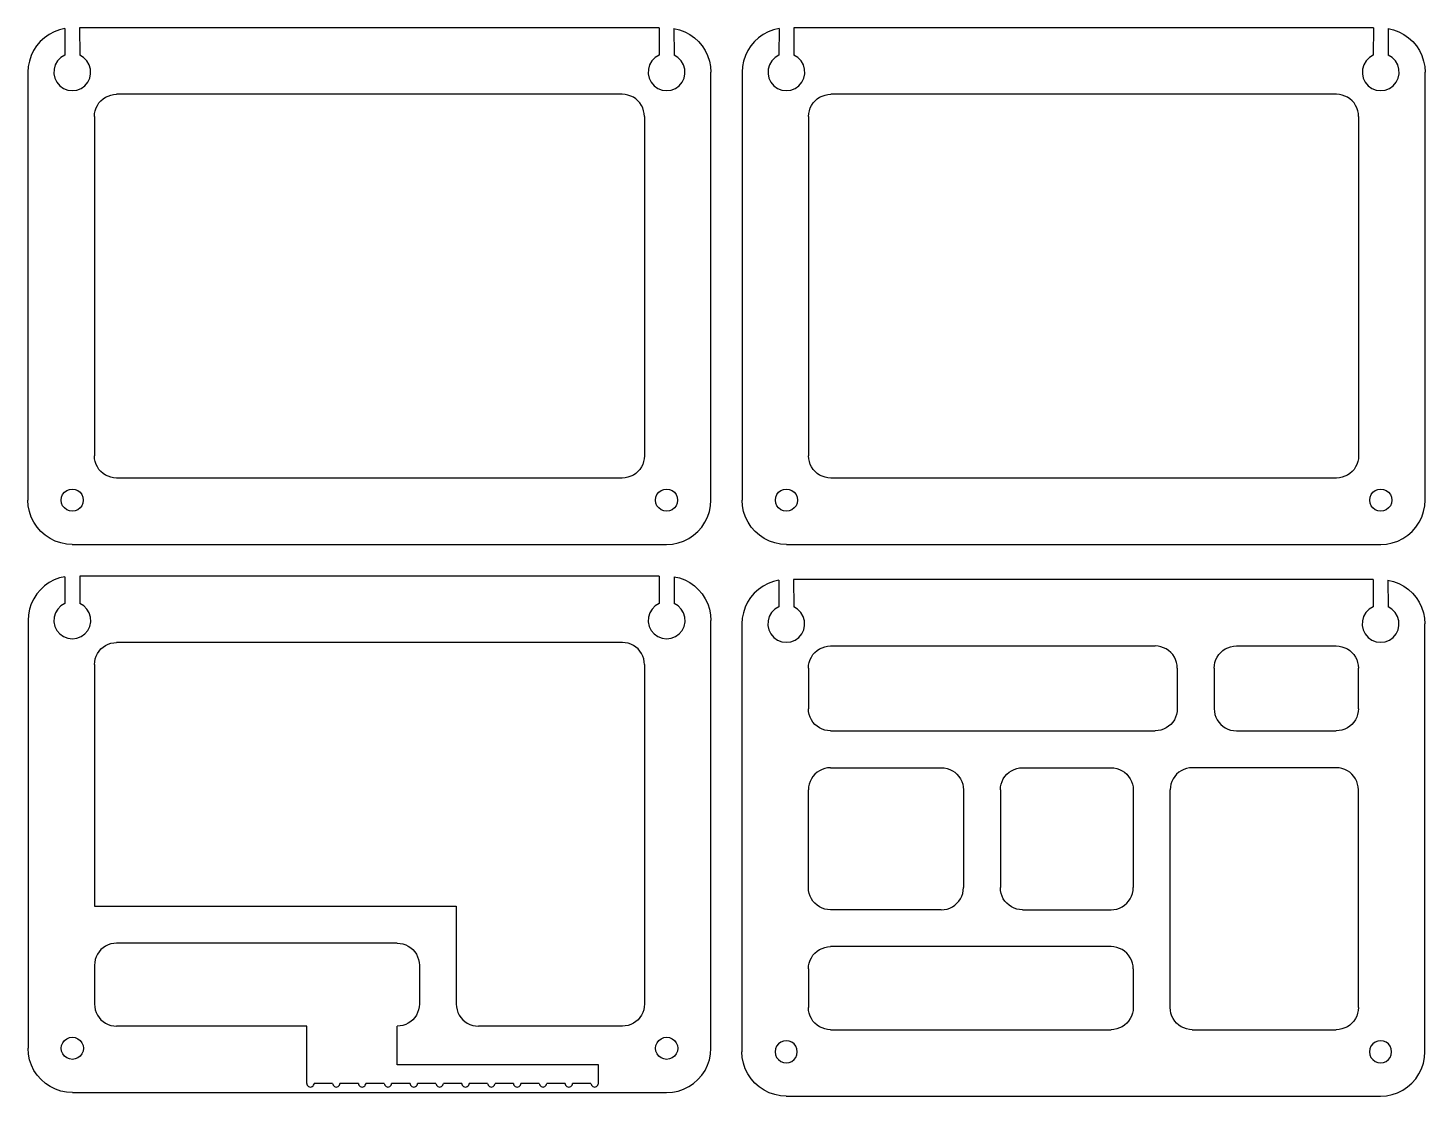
# Model space of a CAD drawing. Extents: x 5 to 385, y 3 to 589.
# Drawn here: x 5.5 to 384, y 299.7 to 589.2 of the extents above; entities that cross this region are included whole.
import ezdxf

# ---------------------------------------------------------------- set-up
doc = ezdxf.new("R2010")
doc.units = 0
doc.layers.add('Layer_1', color=7, linetype='CONTINUOUS')

msp = doc.modelspace()

# ---------------------------------------------------------------- linework, layer by layer
at = {"layer": 'Layer_1', "color": 7}
for points in [[(15.478411, 589.055865), (13.986187, 588.725398), (12.554183, 588.187908), (11.202162, 587.472623), (9.952112, 586.591163), (8.824352, 585.557857), (7.837191, 584.389483), (7.006664, 583.105032), (6.346291, 581.725367), (5.86676, 580.272908), (5.575904, 578.771249), (5.478431, 577.244791)], [(15.478411, 589.055865), (15.461742, 581.820022)], [(176.478426, 589.244791), (19.478435, 589.244791)], [(19.478435, 589.244791), (19.495103, 581.820022)], [(176.478426, 589.244791), (176.461757, 581.820022)], [(180.478423, 589.055865), (180.495092, 581.820022)], [(180.478423, 589.055865), (181.970646, 588.725398), (183.402677, 588.187908), (184.754672, 587.472623), (186.004722, 586.591163), (187.132482, 585.557857), (188.119642, 584.389483), (188.950169, 583.105032), (189.610543, 581.725367), (190.090074, 580.272908), (190.38093, 578.771249), (190.478429, 577.244791)], [(208.955011, 589.055865), (207.462787, 588.725398), (206.030783, 588.187908), (204.678762, 587.472623), (203.428712, 586.591163), (202.300952, 585.557857), (201.313791, 584.389483), (200.483264, 583.105032), (199.822891, 581.725367), (199.34336, 580.272908), (199.052504, 578.771249), (198.955031, 577.244791)], [(208.955011, 589.055865), (208.938342, 581.820022)], [(369.955026, 589.244791), (212.955035, 589.244791)], [(212.955035, 589.244791), (212.971703, 581.820022)], [(369.955026, 589.244791), (369.938357, 581.820022)], [(373.955023, 589.055865), (373.971692, 581.820022)], [(373.955023, 589.055865), (375.447246, 588.725398), (376.879277, 588.187908), (378.231272, 587.472623), (379.481322, 586.591163), (380.609082, 585.557857), (381.596242, 584.389483), (382.426769, 583.105032), (383.087143, 581.725367), (383.566674, 580.272908), (383.85753, 578.771249), (383.955029, 577.244791)], [(15.461663, 581.820022), (14.400869, 581.185443), (13.528194, 580.310018), (12.896924, 579.247251), (12.545663, 578.062092), (12.495895, 576.826985), (12.750663, 575.617411), (13.294381, 574.507301), (14.09382, 573.564503), (15.100136, 572.846641), (16.251788, 572.39759), (17.478423, 572.244794), (18.705058, 572.39759), (19.856709, 572.846641), (20.863026, 573.564503), (21.662464, 574.507301), (22.206183, 575.617411), (22.460924, 576.826985), (22.411182, 578.062092), (22.059921, 579.247251), (21.428652, 580.310018), (20.55595, 581.185443), (19.495183, 581.820022)], [(176.461677, 581.820022), (175.400883, 581.185443), (174.528182, 580.310018), (173.896912, 579.247251), (173.545678, 578.062092), (173.49591, 576.826985), (173.750677, 575.617411), (174.294396, 574.507301), (175.093835, 573.564503), (176.100124, 572.846641), (177.251776, 572.39759), (178.478411, 572.244794), (179.705046, 572.39759), (180.856724, 572.846641), (181.863014, 573.564503), (182.662452, 574.507301), (183.206171, 575.617411), (183.460938, 576.826985), (183.41117, 578.062092), (183.059909, 579.247251), (182.428667, 580.310018), (181.555965, 581.185443), (180.495171, 581.820022)], [(208.938263, 581.820022), (207.877469, 581.185443), (207.004794, 580.310018), (206.373524, 579.247251), (206.022263, 578.062092), (205.972495, 576.826985), (206.227263, 575.617411), (206.770981, 574.507301), (207.57042, 573.564503), (208.576736, 572.846641), (209.728388, 572.39759), (210.955023, 572.244794), (212.181658, 572.39759), (213.333309, 572.846641), (214.339626, 573.564503), (215.139064, 574.507301), (215.682783, 575.617411), (215.937524, 576.826985), (215.887782, 578.062092), (215.536521, 579.247251), (214.905252, 580.310018), (214.03255, 581.185443), (212.971783, 581.820022)], [(369.938277, 581.820022), (368.877484, 581.185443), (368.004782, 580.310018), (367.373512, 579.247251), (367.022278, 578.062092), (366.97251, 576.826985), (367.227277, 575.617411), (367.770996, 574.507301), (368.570435, 573.564503), (369.576724, 572.846641), (370.728376, 572.39759), (371.955011, 572.244794), (373.181646, 572.39759), (374.333324, 572.846641), (375.339614, 573.564503), (376.139052, 574.507301), (376.682771, 575.617411), (376.937538, 576.826985), (376.88777, 578.062092), (376.536509, 579.247251), (375.905267, 580.310018), (375.032565, 581.185443), (373.971771, 581.820022)], [(5.478431, 577.244791), (5.478431, 461.244782)], [(190.478429, 461.244782), (190.478429, 577.244791)], [(198.955031, 577.244791), (198.955031, 461.244782)], [(383.955029, 461.244782), (383.955029, 577.244791)], [(23.478432, 565.244792), (23.529761, 566.027951), (23.682875, 566.797705), (23.935156, 567.540894), (24.282262, 568.244791), (24.718296, 568.897362), (25.235768, 569.487433), (25.825842, 570.004913), (26.47841, 570.440944), (27.182334, 570.788069), (27.925496, 571.040347), (28.695274, 571.193461), (29.478415, 571.244793)], [(166.478419, 571.244793), (29.478415, 571.244793)], [(172.478428, 565.244792), (172.427099, 566.027951), (172.273985, 566.797705), (172.021705, 567.540894), (171.674571, 568.244791), (171.238538, 568.897362), (170.721066, 569.487433), (170.130992, 570.004913), (169.478424, 570.440944), (168.774526, 570.788069), (168.031338, 571.040347), (167.261586, 571.193461), (166.478419, 571.244793)], [(216.955032, 565.244792), (217.006361, 566.027951), (217.159475, 566.797705), (217.411756, 567.540894), (217.758862, 568.244791), (218.194896, 568.897362), (218.712368, 569.487433), (219.302442, 570.004913), (219.95501, 570.440944), (220.658934, 570.788069), (221.402096, 571.040347), (222.171874, 571.193461), (222.955015, 571.244793)], [(359.955019, 571.244793), (222.955015, 571.244793)], [(365.955028, 565.244792), (365.903699, 566.027951), (365.750585, 566.797705), (365.498305, 567.540894), (365.151171, 568.244791), (364.715138, 568.897362), (364.197666, 569.487433), (363.607592, 570.004913), (362.955024, 570.440944), (362.251126, 570.788069), (361.507938, 571.040347), (360.738186, 571.193461), (359.955019, 571.244793)], [(23.478432, 565.244792), (23.478432, 473.2448)], [(172.478428, 565.244792), (172.478428, 473.2448)], [(216.955032, 565.244792), (216.955032, 473.2448)], [(365.955028, 565.244792), (365.955028, 473.2448)], [(29.478415, 467.244791), (28.695274, 467.29612), (27.925496, 467.449234), (27.182334, 467.701514), (26.47841, 468.048648), (25.825842, 468.484681), (25.235768, 469.002153), (24.718296, 469.592227), (24.282262, 470.244795), (23.935156, 470.948693), (23.682875, 471.691881), (23.529761, 472.461633), (23.478432, 473.2448)], [(172.478428, 473.2448), (172.427099, 472.461633), (172.273985, 471.691881), (172.021705, 470.948693), (171.674571, 470.244795), (171.238538, 469.592227), (170.721066, 469.002153), (170.130992, 468.484681), (169.478424, 468.048648), (168.774526, 467.701514), (168.031338, 467.449234), (167.261586, 467.29612), (166.478419, 467.244791)], [(222.955015, 467.244791), (222.171874, 467.29612), (221.402096, 467.449234), (220.658934, 467.701514), (219.95501, 468.048648), (219.302442, 468.484681), (218.712368, 469.002153), (218.194896, 469.592227), (217.758862, 470.244795), (217.411756, 470.948693), (217.159475, 471.691881), (217.006361, 472.461633), (216.955032, 473.2448)], [(365.955028, 473.2448), (365.903699, 472.461633), (365.750585, 471.691881), (365.498305, 470.948693), (365.151171, 470.244795), (364.715138, 469.592227), (364.197666, 469.002153), (363.607592, 468.484681), (362.955024, 468.048648), (362.251126, 467.701514), (361.507938, 467.449234), (360.738186, 467.29612), (359.955019, 467.244791)], [(166.478419, 467.244791), (29.478415, 467.244791)], [(359.955019, 467.244791), (222.955015, 467.244791)], [(17.478423, 449.24479), (15.912116, 449.347448), (14.372585, 449.653677), (12.886209, 450.158237), (11.478414, 450.852477), (10.173277, 451.724544), (8.99313, 452.759515), (7.958185, 453.939662), (7.086119, 455.244799), (6.391879, 456.652594), (5.887318, 458.13897), (5.581089, 459.678475), (5.478431, 461.244782)], [(178.478411, 449.24479), (180.044744, 449.347448), (181.584249, 449.653677), (183.070625, 450.158237), (184.47842, 450.852477), (185.783557, 451.724544), (186.963704, 452.759515), (187.998648, 453.939662), (188.870715, 455.244799), (189.564982, 456.652594), (190.069542, 458.13897), (190.375771, 459.678475), (190.478429, 461.244782)], [(210.955023, 449.24479), (209.388716, 449.347448), (207.849185, 449.653677), (206.362809, 450.158237), (204.955014, 450.852477), (203.649877, 451.724544), (202.46973, 452.759515), (201.434785, 453.939662), (200.562719, 455.244799), (199.868479, 456.652594), (199.363918, 458.13897), (199.057689, 459.678475), (198.955031, 461.244782)], [(371.955011, 449.24479), (373.521344, 449.347448), (375.060849, 449.653677), (376.547225, 450.158237), (377.95502, 450.852477), (379.260157, 451.724544), (380.440304, 452.759515), (381.475248, 453.939662), (382.347315, 455.244799), (383.041582, 456.652594), (383.546142, 458.13897), (383.852371, 459.678475), (383.955029, 461.244782)], [(17.478423, 449.24479), (178.478411, 449.24479)], [(210.955023, 449.24479), (371.955011, 449.24479)], [(15.507835, 440.472545), (14.015611, 440.142078), (12.58358, 439.604588), (11.231586, 438.889303), (9.981536, 438.007843), (8.853776, 436.974537), (7.866615, 435.806163), (7.036088, 434.521712), (6.375715, 433.142047), (5.896184, 431.689588), (5.605327, 430.187929), (5.507828, 428.661471)], [(15.507835, 440.472545), (15.491166, 433.236702)], [(19.507832, 440.661471), (19.524501, 433.236702)], [(176.507849, 440.661471), (19.507832, 440.661471)], [(176.507849, 440.661471), (176.491181, 433.236702)], [(180.507847, 440.472545), (180.524515, 433.236702)], [(180.507847, 440.472545), (182.00007, 440.142078), (183.432101, 439.604588), (184.784095, 438.889303), (186.034146, 438.007843), (187.161906, 436.974537), (188.149066, 435.806163), (188.979593, 434.521712), (189.639967, 433.142047), (190.119498, 431.689588), (190.410354, 430.187929), (190.507827, 428.661471)], [(208.899873, 439.520515), (207.407649, 439.190048), (205.975645, 438.652558), (204.623624, 437.937273), (203.373574, 437.055813), (202.245814, 436.022507), (201.258653, 434.854133), (200.428126, 433.569682), (199.767753, 432.190017), (199.288222, 430.737558), (198.997365, 429.235899), (198.899893, 427.709441)], [(208.899873, 439.520515), (208.883204, 432.284672)], [(212.89987, 439.709441), (212.916539, 432.284672)], [(369.899887, 439.709441), (212.89987, 439.709441)], [(369.899887, 439.709441), (369.883219, 432.284672)], [(373.899885, 439.520515), (373.916553, 432.284672)], [(373.899885, 439.520515), (375.392108, 439.190048), (376.824139, 438.652558), (378.176133, 437.937273), (379.426184, 437.055813), (380.553944, 436.022507), (381.541104, 434.854133), (382.371631, 433.569682), (383.032005, 432.190017), (383.511536, 430.737558), (383.802392, 429.235899), (383.899891, 427.709441)], [(15.491087, 433.236702), (14.430293, 432.602123), (13.557591, 431.726698), (12.926348, 430.663931), (12.575087, 429.478772), (12.525319, 428.243665), (12.780086, 427.034091), (13.323805, 425.923981), (14.123244, 424.981183), (15.12956, 424.263321), (16.281212, 423.81427), (17.507847, 423.661474), (18.734481, 423.81427), (19.886133, 424.263321), (20.892423, 424.981183), (21.691888, 425.923981), (22.23558, 427.034091), (22.490348, 428.243665), (22.440579, 429.478772), (22.089345, 430.663931), (21.458076, 431.726698), (20.585374, 432.602123), (19.52458, 433.236702)], [(176.491101, 433.236702), (175.430307, 432.602123), (174.557606, 431.726698), (173.926336, 430.663931), (173.575102, 429.478772), (173.525334, 428.243665), (173.780101, 427.034091), (174.323793, 425.923981), (175.123232, 424.981183), (176.129548, 424.263321), (177.2812, 423.81427), (178.507835, 423.661474), (179.73447, 423.81427), (180.886121, 424.263321), (181.892438, 424.981183), (182.691876, 425.923981), (183.235595, 427.034091), (183.490362, 428.243665), (183.440594, 429.478772), (183.089333, 430.663931), (182.45809, 431.726698), (181.585389, 432.602123), (180.524595, 433.236702)], [(208.883125, 432.284672), (207.822331, 431.650093), (206.949629, 430.774668), (206.318386, 429.711901), (205.967125, 428.526742), (205.917357, 427.291635), (206.172125, 426.082061), (206.715843, 424.971951), (207.515282, 424.029153), (208.521598, 423.311291), (209.67325, 422.86224), (210.899885, 422.709444), (212.126519, 422.86224), (213.278171, 423.311291), (214.284488, 424.029153), (215.083926, 424.971951), (215.627645, 426.082061), (215.882386, 427.291635), (215.832618, 428.526742), (215.481383, 429.711901), (214.850114, 430.774668), (213.977412, 431.650093), (212.916618, 432.284672)], [(369.883139, 432.284672), (368.822345, 431.650093), (367.949644, 430.774668), (367.318374, 429.711901), (366.96714, 428.526742), (366.917372, 427.291635), (367.172139, 426.082061), (367.715858, 424.971951), (368.515296, 424.029153), (369.521586, 423.311291), (370.673238, 422.86224), (371.899873, 422.709444), (373.126508, 422.86224), (374.27816, 423.311291), (375.284476, 424.029153), (376.083914, 424.971951), (376.627633, 426.082061), (376.8824, 427.291635), (376.832632, 428.526742), (376.481371, 429.711901), (375.850128, 430.774668), (374.977427, 431.650093), (373.916633, 432.284672)], [(5.507828, 428.661471), (5.507828, 312.661462)], [(190.507827, 312.661462), (190.507827, 428.661471)], [(198.899893, 427.709441), (198.899893, 311.709432)], [(383.899891, 311.709432), (383.899891, 427.709441)], [(23.507829, 416.661472), (23.559185, 417.444631), (23.712273, 418.214385), (23.964553, 418.957574), (24.311686, 419.661471), (24.74772, 420.314042), (25.265192, 420.904113), (25.855265, 421.421593), (26.507834, 421.857624), (27.211731, 422.204749), (27.954919, 422.457027), (28.724672, 422.610141), (29.507838, 422.661473)], [(166.507843, 422.661473), (29.507838, 422.661473)], [(172.507852, 416.661472), (172.456497, 417.444631), (172.303382, 418.214385), (172.051128, 418.957574), (171.703995, 419.661471), (171.267962, 420.314042), (170.75049, 420.904113), (170.160416, 421.421593), (169.507848, 421.857624), (168.80395, 422.204749), (168.060762, 422.457027), (167.290983, 422.610141), (166.507843, 422.661473)], [(216.899894, 415.709442), (216.951223, 416.492601), (217.104337, 417.262355), (217.356591, 418.005544), (217.703724, 418.709441), (218.139758, 419.362012), (218.65723, 419.952083), (219.247304, 420.469563), (219.899872, 420.905594), (220.603769, 421.252719), (221.346957, 421.504997), (222.116736, 421.658111), (222.899876, 421.709443)], [(222.899876, 421.709443), (310.846185, 421.709443)], [(316.846167, 415.709442), (316.794838, 416.492601), (316.641724, 417.262355), (316.38947, 418.005544), (316.042337, 418.709441), (315.606303, 419.362012), (315.088831, 419.952083), (314.498758, 420.469563), (313.846189, 420.905594), (313.142292, 421.252719), (312.399104, 421.504997), (311.629325, 421.658111), (310.846185, 421.709443)], [(326.846174, 415.709442), (326.897503, 416.492601), (327.050617, 417.262355), (327.302897, 418.005544), (327.650031, 418.709441), (328.086064, 419.362012), (328.603536, 419.952083), (329.19361, 420.469563), (329.846178, 420.905594), (330.550076, 421.252719), (331.293264, 421.504997), (332.063016, 421.658111), (332.846183, 421.709443)], [(332.846183, 421.709443), (359.899881, 421.709443)], [(359.899881, 421.709443), (360.683048, 421.658111), (361.4528, 421.504997), (362.195988, 421.252719), (362.899886, 420.905594), (363.552454, 420.469563), (364.142528, 419.952083), (364.66, 419.362012), (365.096033, 418.709441), (365.443167, 418.005544), (365.695447, 417.262355), (365.848561, 416.492601), (365.89989, 415.709442)], [(23.507829, 416.661472), (23.507829, 351.161474), (121.507828, 351.161474), (121.507828, 324.66148)], [(172.507852, 416.661472), (172.507852, 324.66148)], [(216.899894, 415.709442), (216.899894, 404.709443)], [(316.846167, 415.709442), (316.846167, 404.709443)], [(326.846174, 415.709442), (326.846174, 404.709443)], [(365.89989, 404.709443), (365.89989, 415.709442)], [(222.899876, 398.709442), (222.116736, 398.760773), (221.346957, 398.913888), (220.603769, 399.166165), (219.899872, 399.513291), (219.247304, 399.949321), (218.65723, 400.466801), (218.139758, 401.056873), (217.703724, 401.709444), (217.356591, 402.413341), (217.104337, 403.156529), (216.951223, 403.926287), (216.899894, 404.709443)], [(316.846167, 404.709443), (316.794838, 403.926287), (316.641724, 403.156529), (316.38947, 402.413341), (316.042337, 401.709444), (315.606303, 401.056873), (315.088831, 400.466801), (314.498758, 399.949321), (313.846189, 399.513291), (313.142292, 399.166165), (312.399104, 398.913888), (311.629325, 398.760773), (310.846185, 398.709442)], [(326.846174, 404.709443), (326.897503, 403.926287), (327.050617, 403.156529), (327.302897, 402.413341), (327.650031, 401.709444), (328.086064, 401.056873), (328.603536, 400.466801), (329.19361, 399.949321), (329.846178, 399.513291), (330.550076, 399.166165), (331.293264, 398.913888), (332.063016, 398.760773), (332.846183, 398.709442)], [(365.89989, 404.709443), (365.848561, 403.926287), (365.695447, 403.156529), (365.443167, 402.413341), (365.096033, 401.709444), (364.66, 401.056873), (364.142528, 400.466801), (363.552454, 399.949321), (362.899886, 399.513291), (362.195988, 399.166165), (361.4528, 398.913888), (360.683048, 398.760773), (359.899881, 398.709442)], [(222.899876, 398.709442), (310.846185, 398.709442)], [(332.846183, 398.709442), (359.899881, 398.709442)], [(222.899876, 388.709443), (222.116736, 388.658111), (221.346957, 388.504997), (220.603769, 388.252719), (219.899872, 387.905594), (219.247304, 387.469563), (218.65723, 386.952083), (218.139758, 386.362012), (217.703724, 385.709441), (217.356591, 385.005544), (217.104337, 384.262358), (216.951223, 383.492601), (216.899894, 382.709442)], [(222.899876, 388.709443), (252.899869, 388.709443)], [(252.899869, 388.709443), (253.683036, 388.658111), (254.452788, 388.504997), (255.195976, 388.252719), (255.899874, 387.905594), (256.552442, 387.469563), (257.142516, 386.952083), (257.659988, 386.362012), (258.096021, 385.709441), (258.443154, 385.005544), (258.695435, 384.262358), (258.848549, 383.492601), (258.899878, 382.709442)], [(268.899884, 382.709442), (268.951214, 383.492601), (269.104328, 384.262358), (269.356608, 385.005544), (269.703715, 385.709441), (270.139748, 386.362012), (270.657247, 386.952083), (271.247321, 387.469563), (271.899889, 387.905594), (272.603786, 388.252719), (273.346975, 388.504997), (274.116727, 388.658111), (274.899893, 388.709443)], [(274.899893, 388.709443), (298.899877, 388.709443)], [(298.899877, 388.709443), (299.683044, 388.658111), (300.452796, 388.504997), (301.195984, 388.252719), (301.899881, 387.905594), (302.55245, 387.469563), (303.142524, 386.952083), (303.659996, 386.362012), (304.096029, 385.709441), (304.443162, 385.005544), (304.695442, 384.262358), (304.848557, 383.492601), (304.899886, 382.709442)], [(320.899875, 388.709443), (320.116735, 388.658111), (319.346956, 388.504997), (318.603768, 388.252719), (317.89987, 387.905594), (317.247302, 387.469563), (316.657228, 386.952083), (316.139756, 386.362012), (315.703723, 385.709441), (315.35659, 385.005544), (315.104336, 384.262358), (314.951222, 383.492601), (314.899892, 382.709442)], [(359.899881, 388.709443), (320.899875, 388.709443)], [(365.89989, 382.709442), (365.848561, 383.492601), (365.695447, 384.262358), (365.443167, 385.005544), (365.096033, 385.709441), (364.66, 386.362012), (364.142528, 386.952083), (363.552454, 387.469563), (362.899886, 387.905594), (362.195988, 388.252719), (361.4528, 388.504997), (360.683048, 388.658111), (359.899881, 388.709443)], [(216.899894, 356.209442), (216.899894, 382.709442)], [(258.899878, 382.709442), (258.899878, 356.209442)], [(268.899884, 382.709442), (268.899884, 356.209442)], [(304.899886, 382.709442), (304.899886, 356.209442)], [(314.899892, 323.70945), (314.899892, 382.709442)], [(365.89989, 323.70945), (365.89989, 382.709442)], [(222.899876, 350.209444), (222.116736, 350.260773), (221.346957, 350.413888), (220.603769, 350.666165), (219.899872, 351.01329), (219.247304, 351.449324), (218.65723, 351.966801), (218.139758, 352.556875), (217.703724, 353.209443), (217.356591, 353.913343), (217.104337, 354.656529), (216.951223, 355.426286), (216.899894, 356.209442)], [(252.899869, 350.209444), (253.683036, 350.260773), (254.452788, 350.413888), (255.195976, 350.666165), (255.899874, 351.01329), (256.552442, 351.449324), (257.142516, 351.966801), (257.659988, 352.556875), (258.096021, 353.209443), (258.443154, 353.913343), (258.695435, 354.656529), (258.848549, 355.426286), (258.899878, 356.209442)], [(274.899893, 350.209444), (274.116727, 350.260773), (273.346975, 350.413888), (272.603786, 350.666165), (271.899889, 351.01329), (271.247321, 351.449324), (270.657247, 351.966801), (270.139748, 352.556875), (269.703715, 353.209443), (269.356608, 353.913343), (269.104328, 354.656529), (268.951214, 355.426286), (268.899884, 356.209442)], [(298.899877, 350.209444), (299.683044, 350.260773), (300.452796, 350.413888), (301.195984, 350.666165), (301.899881, 351.01329), (302.55245, 351.449324), (303.142524, 351.966801), (303.659996, 352.556875), (304.096029, 353.209443), (304.443162, 353.913343), (304.695442, 354.656529), (304.848557, 355.426286), (304.899886, 356.209442)], [(252.899869, 350.209444), (222.899876, 350.209444)], [(274.899893, 350.209444), (298.899877, 350.209444)], [(29.507838, 341.161473), (28.724672, 341.110141), (27.954919, 340.957027), (27.211731, 340.704749), (26.507834, 340.357626), (25.855265, 339.921593), (25.265192, 339.404113), (24.74772, 338.814042), (24.311686, 338.161474), (23.964553, 337.457574), (23.712273, 336.714388), (23.559185, 335.944631), (23.507829, 335.161474)], [(105.507839, 341.161473), (29.507838, 341.161473)], [(105.507839, 341.161473), (106.291006, 341.110141), (107.060758, 340.957027), (107.803946, 340.704749), (108.507843, 340.357626), (109.160412, 339.921593), (109.750485, 339.404113), (110.267958, 338.814042), (110.703991, 338.161474), (111.051124, 337.457574), (111.303404, 336.714388), (111.456519, 335.944631), (111.507848, 335.161474)], [(216.899894, 334.209444), (216.951223, 334.992601), (217.104337, 335.762358), (217.356591, 336.505544), (217.703724, 337.209444), (218.139758, 337.862012), (218.65723, 338.452083), (219.247304, 338.969563), (219.899872, 339.405596), (220.603769, 339.752719), (221.346957, 340.004997), (222.116736, 340.158111), (222.899876, 340.209443)], [(298.899877, 340.209443), (222.899876, 340.209443)], [(304.899886, 334.209444), (304.848557, 334.992601), (304.695442, 335.762358), (304.443162, 336.505544), (304.096029, 337.209444), (303.659996, 337.862012), (303.142524, 338.452083), (302.55245, 338.969563), (301.899881, 339.405596), (301.195984, 339.752719), (300.452796, 340.004997), (299.683044, 340.158111), (298.899877, 340.209443)], [(23.507829, 335.161474), (23.507829, 324.66148)], [(111.507848, 335.161474), (111.507848, 324.66148)], [(216.899894, 334.209444), (216.899894, 323.70945)], [(304.899886, 334.209444), (304.899886, 323.70945)], [(23.507829, 324.66148), (23.559185, 323.878313), (23.712273, 323.108561), (23.964553, 322.365373), (24.311686, 321.661475), (24.74772, 321.008907), (25.265192, 320.418833), (25.855265, 319.901361), (26.507834, 319.465328), (27.211731, 319.118194), (27.954919, 318.865914), (28.724672, 318.7128), (29.507838, 318.661471)], [(111.507848, 324.66148), (111.456519, 323.878313), (111.303404, 323.108561), (111.051124, 322.365373), (110.703991, 321.661475), (110.267958, 321.008907), (109.750485, 320.418833), (109.160412, 319.901361), (108.507843, 319.465328), (107.803946, 319.118194), (107.060758, 318.865914), (106.291006, 318.7128), (105.507839, 318.661471)], [(121.507828, 324.66148), (121.559183, 323.878313), (121.712298, 323.108561), (121.964552, 322.365373), (122.311685, 321.661475), (122.747718, 321.008907), (123.26519, 320.418833), (123.855264, 319.901361), (124.507832, 319.465328), (125.21173, 319.118194), (125.954918, 318.865914), (126.72467, 318.7128), (127.507837, 318.661471)], [(172.507852, 324.66148), (172.456497, 323.878313), (172.303382, 323.108561), (172.051128, 322.365373), (171.703995, 321.661475), (171.267962, 321.008907), (170.75049, 320.418833), (170.160416, 319.901361), (169.507848, 319.465328), (168.80395, 319.118194), (168.060762, 318.865914), (167.290983, 318.7128), (166.507843, 318.661471)], [(222.899876, 317.709441), (222.116736, 317.76077), (221.346957, 317.913884), (220.603769, 318.166164), (219.899872, 318.513298), (219.247304, 318.949331), (218.65723, 319.466803), (218.139758, 320.056877), (217.703724, 320.709445), (217.356591, 321.413343), (217.104337, 322.156531), (216.951223, 322.926283), (216.899894, 323.70945)], [(304.899886, 323.70945), (304.848557, 322.926283), (304.695442, 322.156531), (304.443162, 321.413343), (304.096029, 320.709445), (303.659996, 320.056877), (303.142524, 319.466803), (302.55245, 318.949331), (301.899881, 318.513298), (301.195984, 318.166164), (300.452796, 317.913884), (299.683044, 317.76077), (298.899877, 317.709441)], [(320.899875, 317.709441), (320.116735, 317.76077), (319.346956, 317.913884), (318.603768, 318.166164), (317.89987, 318.513298), (317.247302, 318.949331), (316.657228, 319.466803), (316.139756, 320.056877), (315.703723, 320.709445), (315.35659, 321.413343), (315.104336, 322.156531), (314.951222, 322.926283), (314.899892, 323.70945)], [(365.89989, 323.70945), (365.848561, 322.926283), (365.695447, 322.156531), (365.443167, 321.413343), (365.096033, 320.709445), (364.66, 320.056877), (364.142528, 319.466803), (363.552454, 318.949331), (362.899886, 318.513298), (362.195988, 318.166164), (361.4528, 317.913884), (360.683048, 317.76077), (359.899881, 317.709441)], [(81.007846, 318.661471), (29.507838, 318.661471)], [(81.007846, 303.161465), (81.007846, 318.661471)], [(160.007851, 303.161465), (160.007851, 308.161481), (105.507839, 308.161481), (105.507839, 318.661471)], [(166.507843, 318.661471), (127.507837, 318.661471)], [(222.899876, 317.709441), (298.899877, 317.709441)], [(320.899875, 317.709441), (359.899881, 317.709441)], [(17.507847, 300.66147), (15.94154, 300.764128), (14.402009, 301.070357), (12.915633, 301.574917), (11.507838, 302.269157), (10.202701, 303.141224), (9.022553, 304.176195), (7.987609, 305.356342), (7.115543, 306.661479), (6.421276, 308.069274), (5.916742, 309.55565), (5.610513, 311.095155), (5.507828, 312.661462)], [(178.507835, 300.66147), (180.074142, 300.764128), (181.613673, 301.070357), (183.100049, 301.574917), (184.507844, 302.269157), (185.812981, 303.141224), (186.993128, 304.176195), (188.028072, 305.356342), (188.900139, 306.661479), (189.594406, 308.069274), (190.098939, 309.55565), (190.405168, 311.095155), (190.507827, 312.661462)], [(210.899885, 299.70944), (209.333578, 299.812098), (207.794047, 300.118327), (206.307671, 300.622887), (204.899876, 301.317127), (203.594739, 302.189194), (202.414591, 303.224165), (201.379647, 304.404312), (200.507581, 305.709449), (199.813314, 307.117244), (199.30878, 308.60362), (199.002551, 310.143125), (198.899893, 311.709432)], [(371.899873, 299.70944), (373.466206, 299.812098), (375.005711, 300.118327), (376.492087, 300.622887), (377.899882, 301.317127), (379.205019, 302.189194), (380.385166, 303.224165), (381.42011, 304.404312), (382.292177, 305.709449), (382.986444, 307.117244), (383.490978, 308.60362), (383.797206, 310.143125), (383.899891, 311.709432)], [(81.007846, 303.161465), (81.041924, 302.902649), (81.141804, 302.661482), (81.30074, 302.454366), (81.507829, 302.295457), (81.749023, 302.19555), (82.007839, 302.161472), (82.266654, 302.19555), (82.507848, 302.295457), (82.714937, 302.454366), (82.873873, 302.661482), (82.973753, 302.902649), (83.007831, 303.161465)], [(88.007848, 303.161465), (83.007831, 303.161465)], [(88.007848, 303.161465), (88.041926, 302.902649), (88.141806, 302.661482), (88.300741, 302.454366), (88.507831, 302.295457), (88.749025, 302.19555), (89.00784, 302.161472), (89.266656, 302.19555), (89.50785, 302.295457), (89.714939, 302.454366), (89.873874, 302.661482), (89.973755, 302.902649), (90.007833, 303.161465)], [(95.007849, 303.161465), (90.007833, 303.161465)], [(95.007849, 303.161465), (95.041901, 302.902649), (95.141808, 302.661482), (95.300743, 302.454366), (95.507833, 302.295457), (95.749027, 302.19555), (96.007842, 302.161472), (96.266658, 302.19555), (96.507852, 302.295457), (96.714941, 302.454366), (96.873876, 302.661482), (96.973756, 302.902649), (97.007835, 303.161465)], [(102.007851, 303.161465), (97.007835, 303.161465)], [(102.007851, 303.161465), (102.041903, 302.902649), (102.14181, 302.661482), (102.300745, 302.454366), (102.507834, 302.295457), (102.749028, 302.19555), (103.007844, 302.161472), (103.266659, 302.19555), (103.507827, 302.295457), (103.714943, 302.454366), (103.873878, 302.661482), (103.973758, 302.902649), (104.007837, 303.161465)], [(109.007853, 303.161465), (104.007837, 303.161465)], [(109.007853, 303.161465), (109.041905, 302.902649), (109.141812, 302.661482), (109.30072, 302.454366), (109.507836, 302.295457), (109.74903, 302.19555), (110.007846, 302.161472), (110.266661, 302.19555), (110.507829, 302.295457), (110.714945, 302.454366), (110.873853, 302.661482), (110.97376, 302.902649), (111.007838, 303.161465)], [(116.007828, 303.161465), (111.007838, 303.161465)], [(116.007828, 303.161465), (116.041907, 302.902649), (116.141813, 302.661482), (116.300722, 302.454366), (116.507838, 302.295457), (116.749032, 302.19555), (117.007847, 302.161472), (117.266663, 302.19555), (117.507831, 302.295457), (117.714946, 302.454366), (117.873855, 302.661482), (117.973762, 302.902649), (118.00784, 303.161465)], [(123.00783, 303.161465), (118.00784, 303.161465)], [(123.00783, 303.161465), (123.041908, 302.902649), (123.141815, 302.661482), (123.300724, 302.454366), (123.50784, 302.295457), (123.749007, 302.19555), (124.007849, 302.161472), (124.266665, 302.19555), (124.507832, 302.295457), (124.714948, 302.454366), (124.873857, 302.661482), (124.973764, 302.902649), (125.007842, 303.161465)], [(130.007832, 303.161465), (125.007842, 303.161465)], [(130.007832, 303.161465), (130.04191, 302.902649), (130.141817, 302.661482), (130.300726, 302.454366), (130.507841, 302.295457), (130.749009, 302.19555), (131.007851, 302.161472), (131.266666, 302.19555), (131.507834, 302.295457), (131.71495, 302.454366), (131.873859, 302.661482), (131.973765, 302.902649), (132.007844, 303.161465)], [(137.007834, 303.161465), (132.007844, 303.161465)], [(137.007834, 303.161465), (137.041912, 302.902649), (137.141819, 302.661482), (137.300727, 302.454366), (137.507843, 302.295457), (137.749011, 302.19555), (138.007826, 302.161472), (138.266668, 302.19555), (138.507836, 302.295457), (138.714952, 302.454366), (138.873861, 302.661482), (138.973767, 302.902649), (139.007846, 303.161465)], [(144.007835, 303.161465), (139.007846, 303.161465)], [(144.007835, 303.161465), (144.041914, 302.902649), (144.14182, 302.661482), (144.300729, 302.454366), (144.507845, 302.295457), (144.749013, 302.19555), (145.007828, 302.161472), (145.26667, 302.19555), (145.507838, 302.295457), (145.714954, 302.454366), (145.873862, 302.661482), (145.973769, 302.902649), (146.007847, 303.161465)], [(151.007837, 303.161465), (146.007847, 303.161465)], [(151.007837, 303.161465), (151.041916, 302.902649), (151.141822, 302.661482), (151.300731, 302.454366), (151.507847, 302.295457), (151.749015, 302.19555), (152.00783, 302.161472), (152.266645, 302.19555), (152.50784, 302.295457), (152.714955, 302.454366), (152.873864, 302.661482), (152.973771, 302.902649), (153.007849, 303.161465)], [(158.007839, 303.161465), (153.007849, 303.161465)], [(158.007839, 303.161465), (158.041917, 302.902649), (158.141824, 302.661482), (158.300733, 302.454366), (158.507849, 302.295457), (158.749016, 302.19555), (159.007832, 302.161472), (159.266647, 302.19555), (159.507841, 302.295457), (159.714957, 302.454366), (159.873866, 302.661482), (159.973773, 302.902649), (160.007851, 303.161465)], [(17.507847, 300.66147), (178.507835, 300.66147)], [(210.899885, 299.70944), (371.899873, 299.70944)]]:
    msp.add_lwpolyline(points, dxfattribs=at)
for points in [[(14.478418, 461.244782), (14.580653, 462.021254), (14.880347, 462.744784), (15.357099, 463.366105), (15.978421, 463.842858), (16.701977, 464.142578), (17.478423, 464.244786), (18.254869, 464.142578), (18.978425, 463.842858), (19.599746, 463.366105), (20.076499, 462.744784), (20.376192, 462.021254), (20.478427, 461.244782), (20.376192, 460.468335), (20.076499, 459.744806), (19.599746, 459.123485), (18.978425, 458.646706), (18.254869, 458.347012), (17.478423, 458.244803), (16.701977, 458.347012), (15.978421, 458.646706), (15.357099, 459.123485), (14.880347, 459.744806), (14.580653, 460.468335)], [(175.478406, 461.244782), (175.580641, 462.021254), (175.880335, 462.744784), (176.357088, 463.366105), (176.978409, 463.842858), (177.701965, 464.142578), (178.478411, 464.244786), (179.254884, 464.142578), (179.978413, 463.842858), (180.599734, 463.366105), (181.076487, 462.744784), (181.376207, 462.021254), (181.478416, 461.244782), (181.376207, 460.468335), (181.076487, 459.744806), (180.599734, 459.123485), (179.978413, 458.646706), (179.254884, 458.347012), (178.478411, 458.244803), (177.701965, 458.347012), (176.978409, 458.646706), (176.357088, 459.123485), (175.880335, 459.744806), (175.580641, 460.468335)], [(207.955018, 461.244782), (208.057253, 462.021254), (208.356947, 462.744784), (208.833699, 463.366105), (209.455021, 463.842858), (210.178577, 464.142578), (210.955023, 464.244786), (211.731469, 464.142578), (212.455025, 463.842858), (213.076346, 463.366105), (213.553099, 462.744784), (213.852792, 462.021254), (213.955027, 461.244782), (213.852792, 460.468335), (213.553099, 459.744806), (213.076346, 459.123485), (212.455025, 458.646706), (211.731469, 458.347012), (210.955023, 458.244803), (210.178577, 458.347012), (209.455021, 458.646706), (208.833699, 459.123485), (208.356947, 459.744806), (208.057253, 460.468335)], [(368.955006, 461.244782), (369.057241, 462.021254), (369.356935, 462.744784), (369.833688, 463.366105), (370.455009, 463.842858), (371.178565, 464.142578), (371.955011, 464.244786), (372.731484, 464.142578), (373.455013, 463.842858), (374.076334, 463.366105), (374.553087, 462.744784), (374.852807, 462.021254), (374.955016, 461.244782), (374.852807, 460.468335), (374.553087, 459.744806), (374.076334, 459.123485), (373.455013, 458.646706), (372.731484, 458.347012), (371.955011, 458.244803), (371.178565, 458.347012), (370.455009, 458.646706), (369.833688, 459.123485), (369.356935, 459.744806), (369.057241, 460.468335)], [(14.507842, 312.661462), (14.610051, 313.437934), (14.909771, 314.161464), (15.386523, 314.782785), (16.007844, 315.259538), (16.731374, 315.559258), (17.507847, 315.661466), (18.284293, 315.559258), (19.007849, 315.259538), (19.62917, 314.782785), (20.105923, 314.161464), (20.405616, 313.437934), (20.507851, 312.661462), (20.405616, 311.885015), (20.105923, 311.161486), (19.62917, 310.540165), (19.007849, 310.063386), (18.284293, 309.763692), (17.507847, 309.661483), (16.731374, 309.763692), (16.007844, 310.063386), (15.386523, 310.540165), (14.909771, 311.161486), (14.610051, 311.885015)], [(175.50783, 312.661462), (175.610065, 313.437934), (175.909759, 314.161464), (176.386512, 314.782785), (177.007833, 315.259538), (177.731389, 315.559258), (178.507835, 315.661466), (179.284308, 315.559258), (180.007837, 315.259538), (180.629158, 314.782785), (181.105911, 314.161464), (181.405604, 313.437934), (181.507839, 312.661462), (181.405604, 311.885015), (181.105911, 311.161486), (180.629158, 310.540165), (180.007837, 310.063386), (179.284308, 309.763692), (178.507835, 309.661483), (177.731389, 309.763692), (177.007833, 310.063386), (176.386512, 310.540165), (175.909759, 311.161486), (175.610065, 311.885015)], [(208.002115, 310.932985), (208.301809, 310.209456), (208.778561, 309.588135), (209.399882, 309.111356), (210.123412, 308.811662), (210.899885, 308.709453), (211.676331, 308.811662), (212.399887, 309.111356), (213.021208, 309.588135), (213.497961, 310.209456), (213.797654, 310.932985), (213.899889, 311.709432), (213.797654, 312.485904), (213.497961, 313.209434), (213.021208, 313.830755), (212.399887, 314.307508), (211.676331, 314.607228), (210.899885, 314.709436), (210.123412, 314.607228), (209.399882, 314.307508), (208.778561, 313.830755), (208.301809, 313.209434), (208.002115, 312.485904), (207.89988, 311.709432)], [(371.899873, 314.709436), (371.123427, 314.607228), (370.399871, 314.307508), (369.77855, 313.830755), (369.301797, 313.209434), (369.002103, 312.485904), (368.899868, 311.709432), (369.002103, 310.932985), (369.301797, 310.209456), (369.77855, 309.588135), (370.399871, 309.111356), (371.123427, 308.811662), (371.899873, 308.709453), (372.676346, 308.811662), (373.399875, 309.111356), (374.021196, 309.588135), (374.497949, 310.209456), (374.797669, 310.932985), (374.899877, 311.709432), (374.797669, 312.485904), (374.497949, 313.209434), (374.021196, 313.830755), (373.399875, 314.307508), (372.676346, 314.607228)]]:
    msp.add_lwpolyline(points, close=True, dxfattribs=at)

doc.saveas('drawing.dxf')
